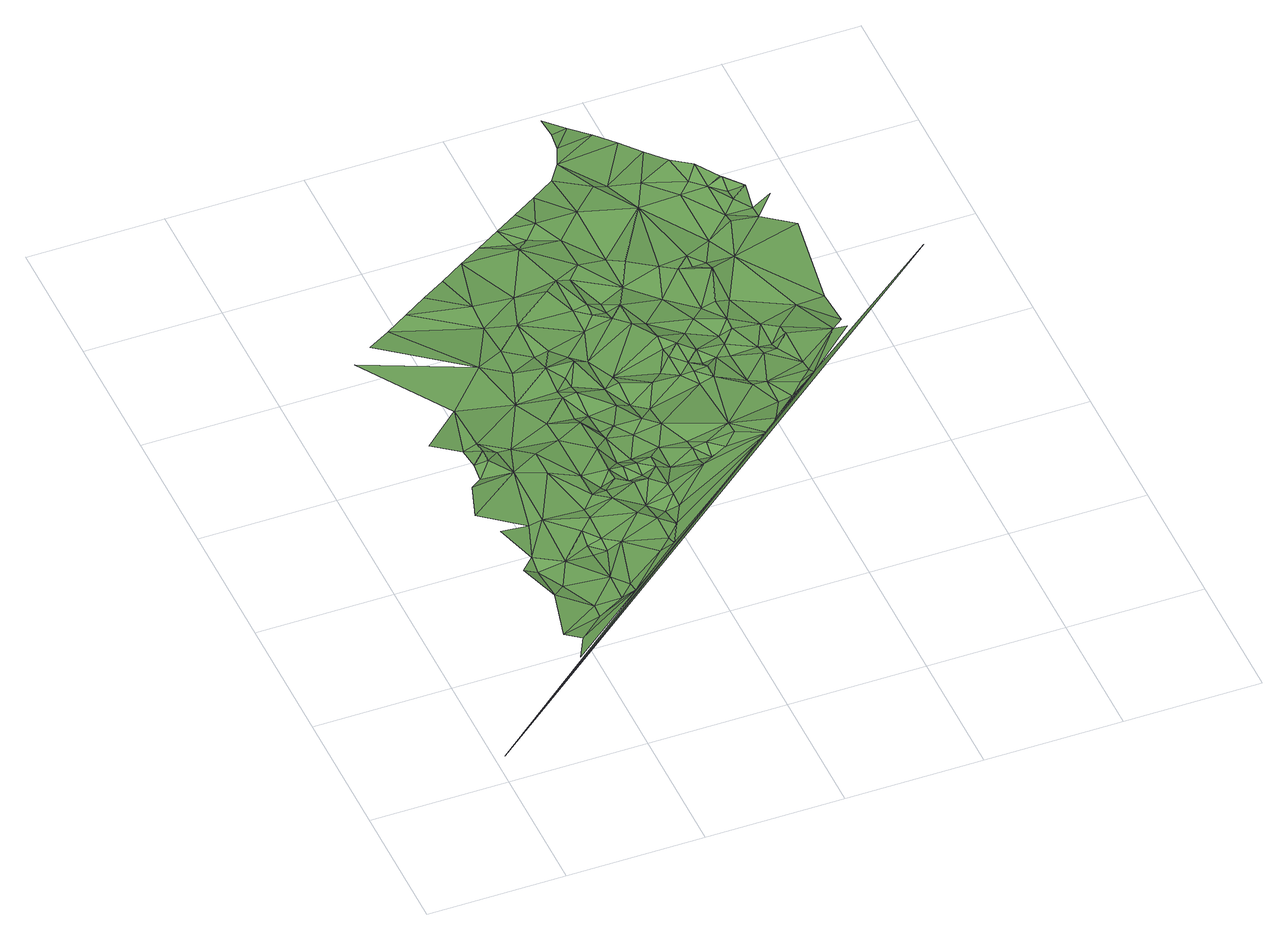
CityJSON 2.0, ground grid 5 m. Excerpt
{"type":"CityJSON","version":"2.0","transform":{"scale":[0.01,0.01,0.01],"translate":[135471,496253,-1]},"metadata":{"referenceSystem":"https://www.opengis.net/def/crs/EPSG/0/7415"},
"CityObjects":{
"plantcover1":{"type":"PlantCover","attributes":{"3df_class":"Forest","bgt_fysiekvoorkomen":"groenvoorziening","bgt_status":"bestaand","identificatienamespace":"NL.IMGeo","begroeidterreindeeloptalud":"false","plus_fysiekvoorkomen":"gras- en kruidachtigen","relatievehoogteligging":0,"aantal_punten":0},"geometry":[{"type":"MultiSurface","lod":"1","boundaries":[[[0,1,2]],[[3,2,4]],[[5,6,0]],[[1,4,2]],[[7,3,8]],[[7,8,9]],[[3,10,8]],[[3,4,10]],[[6,1,0]],[[8,11,9]],[[10,11,8]],[[12,9,13]],[[1,14,4]],[[4,15,10]],[[16,9,11]],[[10,15,11]],[[16,13,9]],[[14,15,4]],[[17,18,19]],[[6,14,1]],[[18,13,19]],[[6,5,20]],[[11,15,21]],[[17,19,22]],[[15,14,23]],[[11,24,16]],[[23,14,6]],[[13,16,19]],[[11,21,25]],[[26,22,27]],[[11,25,24]],[[28,26,29]],[[27,22,19]],[[15,30,21]],[[31,28,32]],[[29,26,27]],[[15,23,33]],[[25,21,30]],[[34,28,29]],[[35,16,24]],[[15,33,30]],[[25,36,24]],[[19,16,37]],[[29,27,38]],[[38,27,19]],[[25,30,36]],[[23,6,39]],[[32,28,34]],[[20,40,41]],[[29,38,34]],[[35,42,16]],[[42,37,16]],[[36,35,24]],[[30,33,36]],[[43,38,19]],[[34,38,43]],[[33,23,39]],[[19,37,44]],[[19,44,43]],[[20,39,6]],[[36,45,35]],[[36,33,45]],[[46,32,47]],[[48,37,42]],[[49,42,35]],[[34,50,32]],[[50,34,43]],[[44,37,51]],[[49,48,42]],[[48,51,37]],[[39,52,33]],[[35,45,49]],[[43,44,53]],[[54,55,47]],[[33,56,45]],[[52,56,33]],[[49,57,48]],[[53,44,51]],[[58,51,48]],[[39,20,52]],[[57,58,48]],[[43,53,59]],[[32,50,47]],[[43,59,50]],[[45,60,49]],[[58,61,51]],[[57,62,58]],[[20,63,52]],[[49,64,57]],[[45,56,60]],[[56,52,63]],[[51,65,53]],[[49,60,64]],[[62,61,58]],[[57,64,62]],[[51,61,65]],[[66,60,56]],[[66,56,63]],[[62,67,61]],[[53,68,59]],[[54,69,70]],[[54,47,69]],[[62,64,67]],[[47,50,71]],[[68,53,65]],[[60,72,64]],[[73,61,67]],[[74,50,59]],[[75,65,61]],[[66,63,76]],[[77,60,66]],[[75,61,73]],[[72,67,64]],[[78,59,68]],[[41,40,79]],[[72,60,80]],[[81,73,67]],[[47,71,82]],[[60,77,80]],[[75,83,65]],[[81,67,72]],[[76,77,66]],[[59,78,74]],[[68,65,83]],[[73,84,75]],[[71,50,85]],[[84,73,81]],[[50,74,86]],[[47,82,69]],[[87,88,70]],[[75,89,83]],[[83,90,68]],[[89,75,84]],[[85,50,86]],[[91,81,72]],[[68,92,78]],[[80,91,72]],[[91,84,81]],[[90,92,68]],[[70,69,87]],[[74,78,92]],[[83,93,90]],[[84,94,89]],[[82,71,95]],[[94,84,91]],[[83,89,96]],[[90,93,92]],[[74,97,86]],[[91,80,98]],[[92,97,74]],[[99,77,76]],[[95,71,85]],[[63,20,41]],[[96,93,83]],[[77,99,80]],[[98,94,91]],[[87,100,88]],[[101,89,94]],[[102,86,97]],[[103,85,86]],[[104,69,82]],[[103,86,102]],[[96,89,101]],[[92,93,105]],[[104,82,95]],[[92,105,97]],[[101,94,98]],[[98,80,99]],[[95,85,106]],[[41,76,63]],[[107,93,96]],[[108,102,97]],[[109,85,103]],[[109,103,102]],[[105,93,107]],[[110,87,69]],[[106,104,95]],[[97,105,108]],[[111,100,87]],[[106,85,112]],[[101,98,113]],[[114,96,101]],[[85,109,112]],[[108,109,102]],[[69,104,110]],[[115,98,99]],[[96,114,107]],[[113,98,115]],[[105,107,116]],[[105,116,108]],[[110,111,87]],[[114,101,117]],[[117,101,113]],[[108,118,109]],[[112,109,118]],[[119,116,107]],[[108,116,120]],[[107,114,119]],[[76,41,99]],[[121,115,99]],[[104,106,122]],[[118,108,123]],[[121,113,115]],[[108,120,123]],[[106,112,122]],[[124,117,113]],[[113,121,124]],[[99,125,121]],[[126,110,104]],[[122,112,118]],[[116,127,120]],[[116,119,127]],[[123,120,127]],[[125,124,121]],[[114,117,128]],[[104,122,129]],[[126,104,129]],[[128,117,124]],[[111,110,130]],[[119,114,131]],[[125,132,124]],[[41,125,99]],[[118,123,133]],[[79,40,134]],[[130,135,111]],[[123,127,136]],[[137,122,118]],[[127,119,138]],[[139,110,126]],[[132,128,124]],[[128,131,114]],[[139,130,110]],[[129,122,140]],[[129,139,126]],[[141,123,136]],[[137,118,133]],[[119,131,138]],[[41,132,125]],[[127,138,136]],[[137,140,122]],[[142,129,140]],[[130,143,135]],[[142,139,129]],[[143,144,135]],[[133,123,145]],[[145,123,141]],[[41,128,132]],[[146,142,140]],[[142,147,139]],[[146,140,137]],[[136,138,148]],[[149,142,146]],[[136,148,141]],[[150,143,130]],[[149,147,142]],[[139,151,130]],[[150,144,143]],[[128,152,131]],[[138,131,153]],[[41,154,128]],[[155,146,137]],[[148,138,156]],[[147,151,139]],[[155,137,133]],[[138,153,156]],[[155,149,146]],[[157,141,148]],[[153,131,152]],[[158,144,150]],[[159,150,130]],[[133,145,160]],[[148,156,157]],[[155,133,160]],[[128,161,152]],[[145,141,157]],[[147,149,162]],[[153,163,156]],[[151,159,130]],[[154,164,128]],[[165,144,158]],[[152,163,153]],[[149,155,162]],[[162,151,147]],[[163,166,156]],[[157,156,167]],[[164,161,128]],[[160,145,168]],[[156,166,167]],[[158,150,159]],[[168,145,157]],[[152,169,163]],[[169,166,163]],[[155,160,170]],[[168,157,167]],[[167,166,169]],[[161,171,152]],[[171,169,152]],[[159,151,172]],[[172,151,162]],[[162,155,170]],[[165,158,173]],[[79,154,41]],[[160,168,174]],[[175,164,154]],[[169,176,167]],[[158,159,177]],[[171,161,178]],[[174,170,160]],[[168,167,179]],[[164,178,161]],[[180,169,171]],[[172,162,181]],[[173,158,177]],[[172,177,159]],[[178,164,175]],[[176,179,167]],[[176,169,180]],[[168,179,174]],[[175,154,79]],[[178,182,171]],[[162,170,183]],[[182,180,171]],[[183,181,162]],[[175,184,178]],[[185,170,174]],[[180,186,176]],[[176,187,179]],[[179,188,174]],[[177,189,173]],[[188,185,174]],[[180,182,186]],[[176,186,187]],[[188,179,187]],[[190,178,184]],[[175,79,184]],[[185,191,170]],[[178,192,182]],[[181,193,172]],[[191,183,170]],[[177,172,193]],[[178,190,192]],[[188,194,185]],[[182,195,186]],[[184,79,190]],[[177,196,189]],[[183,193,181]],[[187,197,188]],[[186,197,187]],[[195,182,192]],[[198,186,195]],[[188,199,194]],[[185,194,200]],[[191,185,200]],[[186,198,197]],[[201,183,191]],[[188,197,199]],[[189,196,202]],[[177,193,196]],[[198,195,203]],[[203,195,192]],[[204,201,191]],[[194,199,200]],[[201,193,183]],[[191,200,204]],[[198,205,197]],[[205,198,203]],[[196,206,202]],[[190,79,207]],[[204,208,201]],[[192,190,207]],[[208,204,200]],[[196,193,206]],[[203,192,207]],[[199,197,209]],[[199,210,200]],[[197,205,209]],[[208,211,201]],[[207,205,203]],[[202,212,213]],[[193,201,211]],[[200,210,208]],[[193,214,206]],[[206,215,202]],[[216,217,213]],[[207,79,218]],[[199,209,210]],[[216,219,217]],[[210,211,208]],[[209,205,207]],[[212,216,213]],[[215,212,202]],[[220,193,211]],[[220,214,193]],[[221,206,214]],[[206,221,215]],[[222,211,210]],[[209,207,223]],[[209,224,210]],[[211,225,220]],[[220,226,214]],[[222,225,211]],[[224,209,223]],[[214,227,221]],[[226,227,214]],[[222,210,228]],[[225,229,220]],[[226,220,229]],[[210,224,230]],[[222,228,225]],[[231,227,226]],[[225,232,229]],[[231,226,229]],[[210,230,228]],[[232,225,233]],[[225,228,233]],[[234,229,232]],[[229,235,231]],[[236,229,234]],[[236,235,229]],[[234,232,237]],[[237,232,233]],[[236,234,237]],[[237,235,236]],[[233,228,238]]]}]}
},
"vertices":[
[462,472,110],[562,572,87],[412,522,101],[462,722,92],[562,622,93],[412,372,127],[712,622,113],[412,872,93],[462,872,66],[462,922,92],[512,772,72],[562,872,81],[412,1072,101],[512,1072,89],[662,622,95],[662,722,105],[562,1072,100],[412,1322,88],[362,1172,106],[562,1322,102],[912,772,127],[662,872,74],[462,1372,63],[712,672,98],[662,972,99],[662,922,74],[462,1422,85],[512,1422,89],[462,1522,61],[512,1472,89],[712,872,78],[362,1572,80],[512,1722,56],[762,872,102],[512,1522,80],[712,1022,102],[712,922,90],[662,1272,107],[562,1472,65],[862,772,109],[2,36,108],[1412,1172,113],[712,1072,92],[612,1472,62],[662,1372,108],[862,972,113],[296,2064,52],[662,1872,76],[762,1122,102],[812,1072,112],[712,1672,59],[762,1222,101],[912,822,109],[762,1422,92],[463,2178,47],[376,2124,52],[912,922,113],[812,1122,103],[812,1172,72],[762,1522,81],[912,1022,86],[862,1222,96],[862,1172,98],[962,872,113],[912,1122,106],[862,1322,107],[962,972,83],[912,1172,70],[862,1472,97],[762,2072,47],[551,2232,47],[762,1822,57],[962,1122,106],[912,1222,91],[862,1622,79],[912,1272,65],[1012,972,94],[1012,1022,103],[862,1522,69],[1662,1372,130],[1012,1072,105],[962,1172,77],[762,1922,70],[912,1372,92],[962,1222,90],[862,1772,89],[862,1672,65],[762,2172,63],[638,2286,48],[962,1272,64],[912,1422,77],[1012,1172,99],[912,1522,63],[962,1422,88],[1012,1222,100],[862,1872,50],[1012,1372,73],[912,1622,88],[1062,1172,77],[1162,1122,101],[726,2340,45],[1062,1272,83],[912,1672,69],[912,1722,66],[862,2022,69],[1012,1522,79],[912,1872,63],[1062,1422,88],[1012,1622,65],[962,1772,85],[912,2172,48],[814,2394,47],[962,1822,59],[1162,1222,88],[1112,1372,90],[1162,1172,78],[1062,1522,60],[1162,1272,75],[1012,1772,62],[1112,1472,70],[1062,1622,78],[1212,1172,73],[1062,1922,55],[1062,1672,61],[1212,1222,98],[1262,1172,102],[1012,2122,84],[1162,1572,87],[1312,1272,106],[1062,2022,63],[1012,2372,63],[1312,1522,71],[1312,1222,110],[1212,1872,82],[2248,1842,104],[901,2448,43],[1212,1622,68],[1162,1922,79],[1262,1572,85],[1062,2172,73],[1112,1972,71],[1262,1722,75],[1112,2022,76],[1012,2422,41],[989,2503,41],[1262,1772,94],[1162,1972,62],[1112,2172,60],[1262,1672,86],[1162,2022,59],[1062,2422,43],[1162,2222,67],[1362,1522,88],[1312,1572,88],[1462,1222,118],[1212,1972,82],[1312,1622,84],[1312,1722,86],[1112,2472,60],[1162,2372,50],[1262,1872,63],[1462,1422,100],[1262,2072,57],[1362,1572,93],[1512,1322,90],[1076,2557,40],[1362,1622,61],[1362,1672,83],[1362,1772,69],[1412,1622,71],[1362,1972,53],[1462,1472,76],[1262,2222,56],[1164,2611,40],[1412,1822,76],[1562,1322,98],[1462,1672,73],[1262,2472,60],[1512,1422,98],[1462,1722,64],[1462,1622,61],[1312,2172,74],[1562,1572,82],[1412,2122,58],[1612,1372,103],[1462,1872,62],[1562,1622,66],[1512,1722,83],[1512,1772,85],[1252,2665,41],[1662,1422,100],[1462,2072,72],[1662,1472,91],[1462,2422,51],[1512,1872,77],[1612,1572,84],[1362,2572,55],[1612,1722,67],[1612,1622,61],[1562,1872,66],[1562,2022,83],[1512,2122,71],[1299,2732,41],[1662,1622,95],[1512,2072,63],[1662,1672,82],[1412,2572,38],[1812,1572,104],[1562,2072,64],[1762,1772,59],[1662,2072,59],[1612,2172,61],[1460,2821,43],[1330,2808,39],[1512,2522,61],[1521,2746,48],[1400,2896,29],[1344,2890,26],[1862,1572,99],[1339,2972,21],[1612,2422,57],[1581,2670,53],[1712,2222,74],[1862,1622,85],[1862,1772,64],[1712,2272,58],[1662,2472,59],[1642,2595,59],[1812,2222,60],[1712,2422,61],[1911,2122,79],[1703,2520,82],[1762,2322,71],[1812,2272,56],[1762,2372,64],[1763,2444,72],[1762,2422,88],[1824,2369,72],[1884,2294,77]
]}
